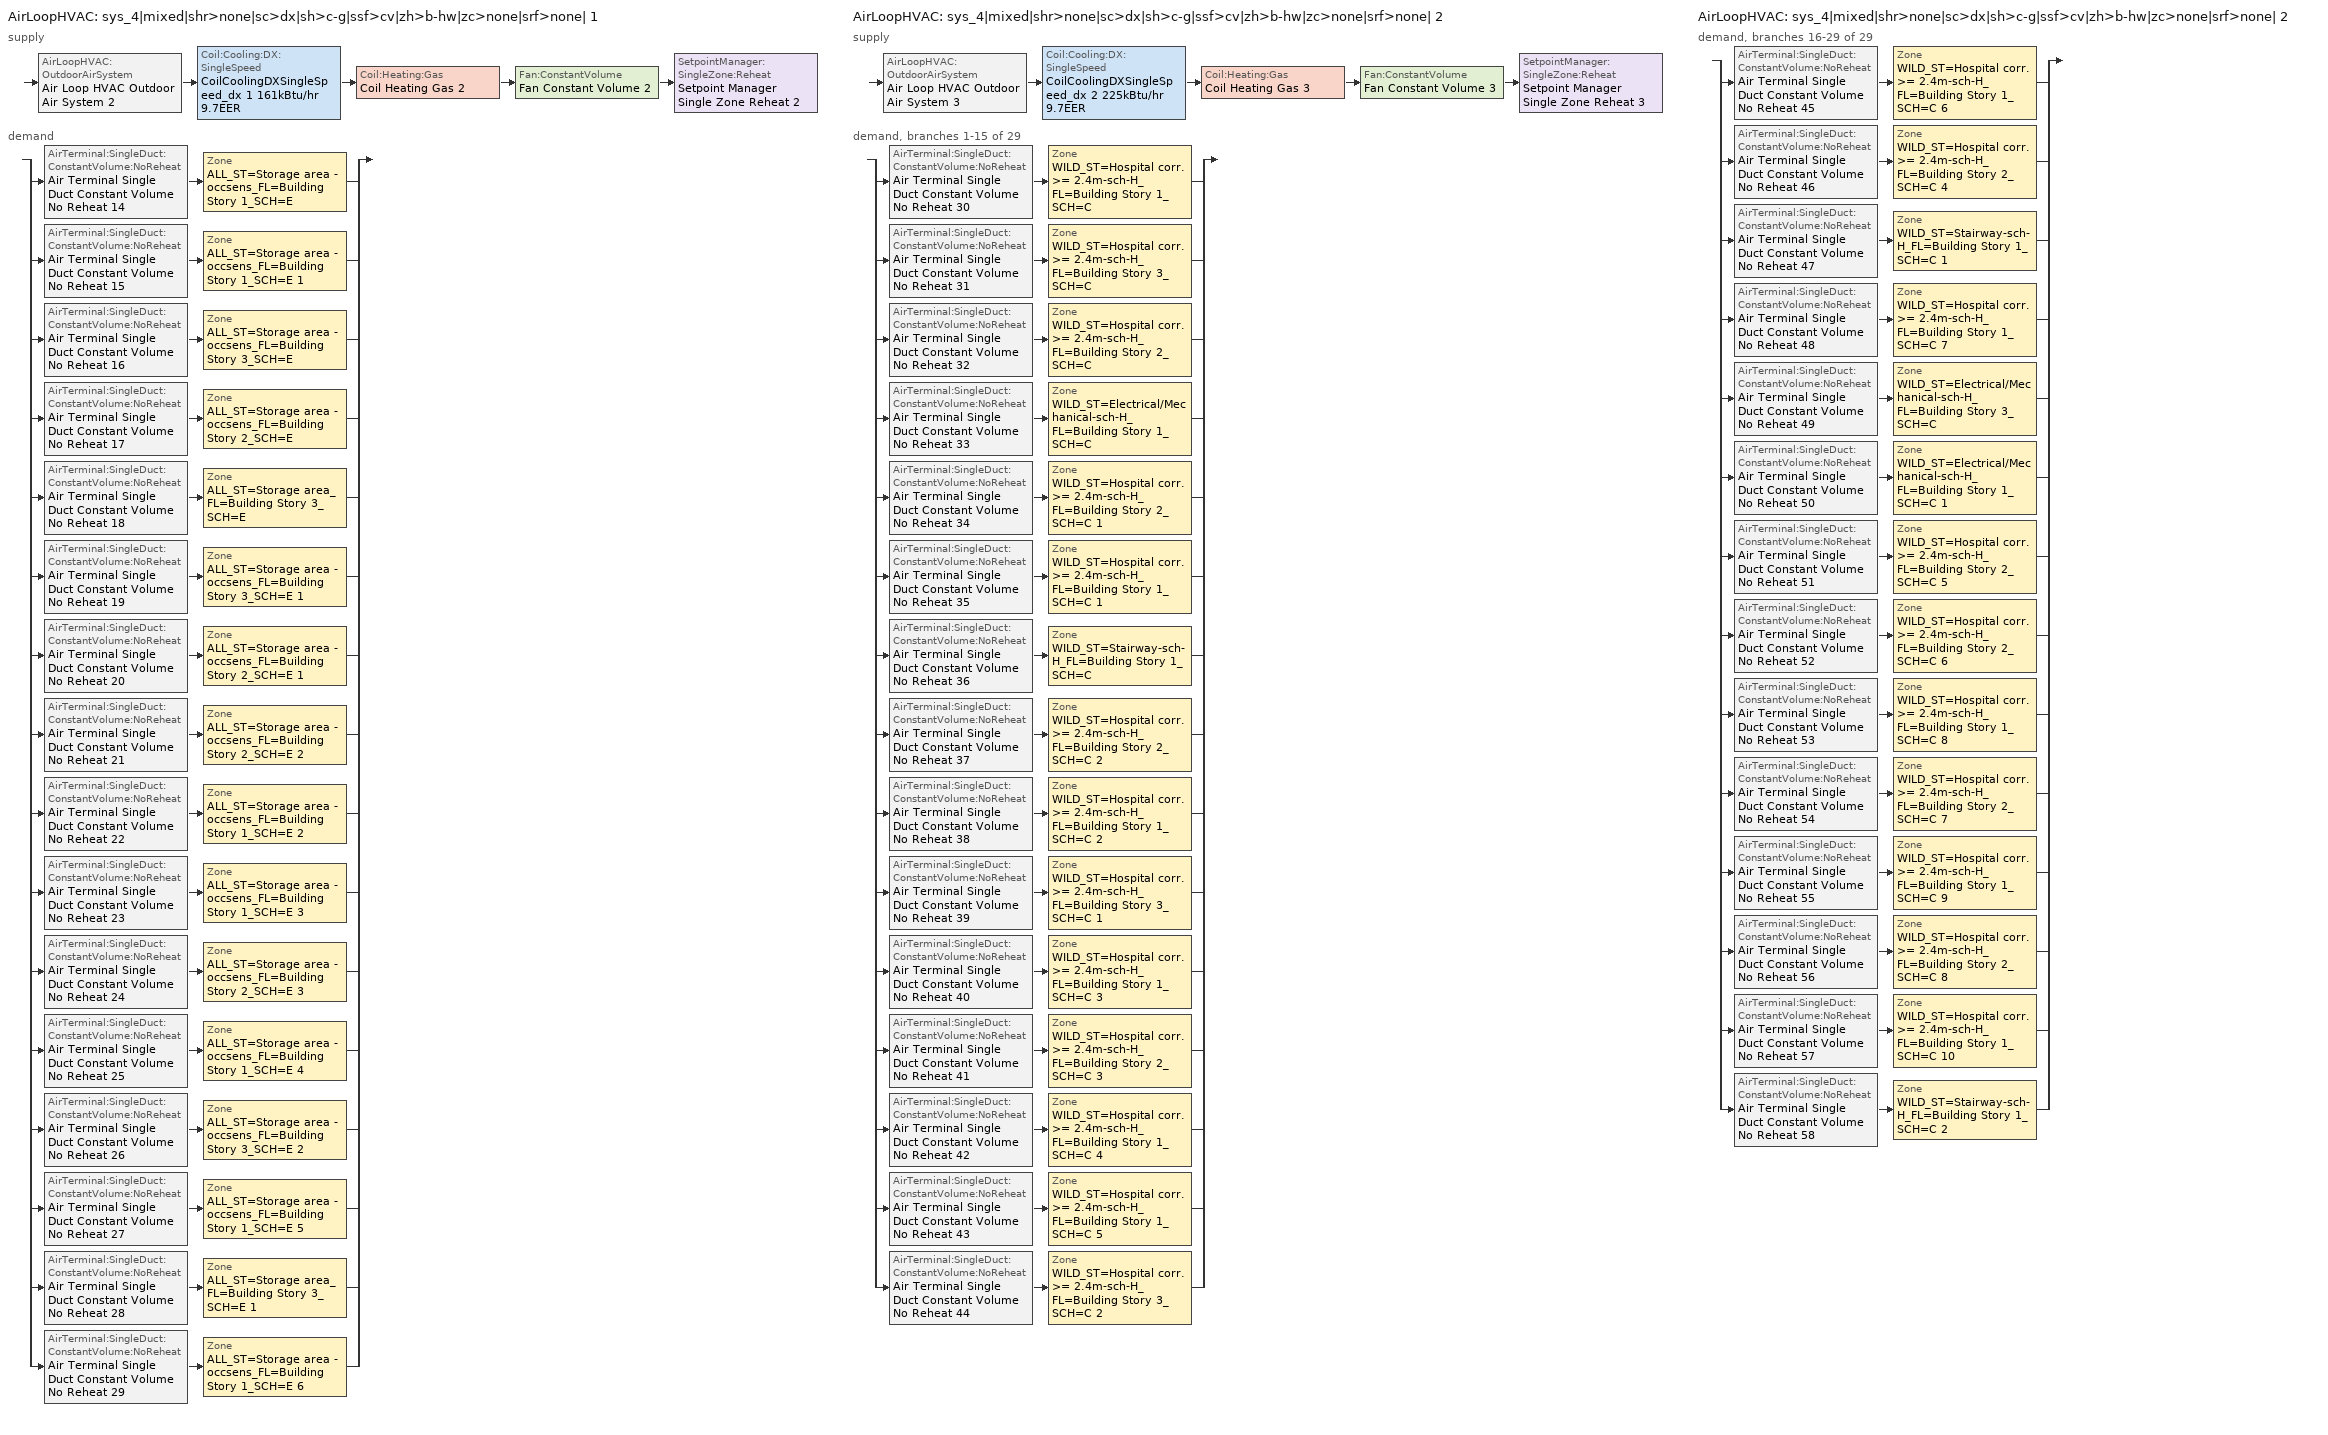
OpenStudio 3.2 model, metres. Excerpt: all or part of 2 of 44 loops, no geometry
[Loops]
AirLoopHVAC 'sys_4|mixed|shr>none|sc>dx|sh>c-g|ssf>cv|zh>b-hw|zc>none|srf>none| 1'
 supply: AirLoopHVAC:OutdoorAirSystem 'Air Loop HVAC Outdoor Air System 2' > Coil:Cooling:DX:SingleSpeed 'CoilCoolingDXSingleSpeed_dx 1 161kBtu/hr 9.7EER' > Coil:Heating:Gas 'Coil Heating Gas 2' > Fan:ConstantVolume 'Fan Constant Volume 2' > SetpointManager:SingleZone:Reheat 'Setpoint Manager Single Zone Reheat 2'
 demand: split
  | AirTerminal:SingleDuct:ConstantVolume:NoReheat 'Air Terminal Single Duct Constant Volume No Reheat 14' > Zone 'ALL_ST=Storage area - occsens_FL=Building Story 1_SCH=E'
  | AirTerminal:SingleDuct:ConstantVolume:NoReheat 'Air Terminal Single Duct Constant Volume No Reheat 15' > Zone 'ALL_ST=Storage area - occsens_FL=Building Story 1_SCH=E 1'
  | AirTerminal:SingleDuct:ConstantVolume:NoReheat 'Air Terminal Single Duct Constant Volume No Reheat 16' > Zone 'ALL_ST=Storage area - occsens_FL=Building Story 3_SCH=E'
  | AirTerminal:SingleDuct:ConstantVolume:NoReheat 'Air Terminal Single Duct Constant Volume No Reheat 17' > Zone 'ALL_ST=Storage area - occsens_FL=Building Story 2_SCH=E'
  | AirTerminal:SingleDuct:ConstantVolume:NoReheat 'Air Terminal Single Duct Constant Volume No Reheat 18' > Zone 'ALL_ST=Storage area_FL=Building Story 3_SCH=E'
  | AirTerminal:SingleDuct:ConstantVolume:NoReheat 'Air Terminal Single Duct Constant Volume No Reheat 19' > Zone 'ALL_ST=Storage area - occsens_FL=Building Story 3_SCH=E 1'
  | AirTerminal:SingleDuct:ConstantVolume:NoReheat 'Air Terminal Single Duct Constant Volume No Reheat 20' > Zone 'ALL_ST=Storage area - occsens_FL=Building Story 2_SCH=E 1'
  | AirTerminal:SingleDuct:ConstantVolume:NoReheat 'Air Terminal Single Duct Constant Volume No Reheat 21' > Zone 'ALL_ST=Storage area - occsens_FL=Building Story 2_SCH=E 2'
  | AirTerminal:SingleDuct:ConstantVolume:NoReheat 'Air Terminal Single Duct Constant Volume No Reheat 22' > Zone 'ALL_ST=Storage area - occsens_FL=Building Story 1_SCH=E 2'
  | AirTerminal:SingleDuct:ConstantVolume:NoReheat 'Air Terminal Single Duct Constant Volume No Reheat 23' > Zone 'ALL_ST=Storage area - occsens_FL=Building Story 1_SCH=E 3'
  | AirTerminal:SingleDuct:ConstantVolume:NoReheat 'Air Terminal Single Duct Constant Volume No Reheat 24' > Zone 'ALL_ST=Storage area - occsens_FL=Building Story 2_SCH=E 3'
  | AirTerminal:SingleDuct:ConstantVolume:NoReheat 'Air Terminal Single Duct Constant Volume No Reheat 25' > Zone 'ALL_ST=Storage area - occsens_FL=Building Story 1_SCH=E 4'
  | AirTerminal:SingleDuct:ConstantVolume:NoReheat 'Air Terminal Single Duct Constant Volume No Reheat 26' > Zone 'ALL_ST=Storage area - occsens_FL=Building Story 3_SCH=E 2'
  | AirTerminal:SingleDuct:ConstantVolume:NoReheat 'Air Terminal Single Duct Constant Volume No Reheat 27' > Zone 'ALL_ST=Storage area - occsens_FL=Building Story 1_SCH=E 5'
  | AirTerminal:SingleDuct:ConstantVolume:NoReheat 'Air Terminal Single Duct Constant Volume No Reheat 28' > Zone 'ALL_ST=Storage area_FL=Building Story 3_SCH=E 1'
  | AirTerminal:SingleDuct:ConstantVolume:NoReheat 'Air Terminal Single Duct Constant Volume No Reheat 29' > Zone 'ALL_ST=Storage area - occsens_FL=Building Story 1_SCH=E 6'
AirLoopHVAC 'sys_4|mixed|shr>none|sc>dx|sh>c-g|ssf>cv|zh>b-hw|zc>none|srf>none| 2'
 supply: AirLoopHVAC:OutdoorAirSystem 'Air Loop HVAC Outdoor Air System 3' > Coil:Cooling:DX:SingleSpeed 'CoilCoolingDXSingleSpeed_dx 2 225kBtu/hr 9.7EER' > Coil:Heating:Gas 'Coil Heating Gas 3' > Fan:ConstantVolume 'Fan Constant Volume 3' > SetpointManager:SingleZone:Reheat 'Setpoint Manager Single Zone Reheat 3'
 demand, branches 1-15 of 29: split
  | AirTerminal:SingleDuct:ConstantVolume:NoReheat 'Air Terminal Single Duct Constant Volume No Reheat 30' > Zone 'WILD_ST=Hospital corr. >= 2.4m-sch-H_FL=Building Story 1_SCH=C'
  | AirTerminal:SingleDuct:ConstantVolume:NoReheat 'Air Terminal Single Duct Constant Volume No Reheat 31' > Zone 'WILD_ST=Hospital corr. >= 2.4m-sch-H_FL=Building Story 3_SCH=C'
  | AirTerminal:SingleDuct:ConstantVolume:NoReheat 'Air Terminal Single Duct Constant Volume No Reheat 32' > Zone 'WILD_ST=Hospital corr. >= 2.4m-sch-H_FL=Building Story 2_SCH=C'
  | AirTerminal:SingleDuct:ConstantVolume:NoReheat 'Air Terminal Single Duct Constant Volume No Reheat 33' > Zone 'WILD_ST=Electrical/Mechanical-sch-H_FL=Building Story 1_SCH=C'
  | AirTerminal:SingleDuct:ConstantVolume:NoReheat 'Air Terminal Single Duct Constant Volume No Reheat 34' > Zone 'WILD_ST=Hospital corr. >= 2.4m-sch-H_FL=Building Story 2_SCH=C 1'
  | AirTerminal:SingleDuct:ConstantVolume:NoReheat 'Air Terminal Single Duct Constant Volume No Reheat 35' > Zone 'WILD_ST=Hospital corr. >= 2.4m-sch-H_FL=Building Story 1_SCH=C 1'
  | AirTerminal:SingleDuct:ConstantVolume:NoReheat 'Air Terminal Single Duct Constant Volume No Reheat 36' > Zone 'WILD_ST=Stairway-sch-H_FL=Building Story 1_SCH=C'
  | AirTerminal:SingleDuct:ConstantVolume:NoReheat 'Air Terminal Single Duct Constant Volume No Reheat 37' > Zone 'WILD_ST=Hospital corr. >= 2.4m-sch-H_FL=Building Story 2_SCH=C 2'
  | AirTerminal:SingleDuct:ConstantVolume:NoReheat 'Air Terminal Single Duct Constant Volume No Reheat 38' > Zone 'WILD_ST=Hospital corr. >= 2.4m-sch-H_FL=Building Story 1_SCH=C 2'
  | AirTerminal:SingleDuct:ConstantVolume:NoReheat 'Air Terminal Single Duct Constant Volume No Reheat 39' > Zone 'WILD_ST=Hospital corr. >= 2.4m-sch-H_FL=Building Story 3_SCH=C 1'
  | AirTerminal:SingleDuct:ConstantVolume:NoReheat 'Air Terminal Single Duct Constant Volume No Reheat 40' > Zone 'WILD_ST=Hospital corr. >= 2.4m-sch-H_FL=Building Story 1_SCH=C 3'
  | AirTerminal:SingleDuct:ConstantVolume:NoReheat 'Air Terminal Single Duct Constant Volume No Reheat 41' > Zone 'WILD_ST=Hospital corr. >= 2.4m-sch-H_FL=Building Story 2_SCH=C 3'
  | AirTerminal:SingleDuct:ConstantVolume:NoReheat 'Air Terminal Single Duct Constant Volume No Reheat 42' > Zone 'WILD_ST=Hospital corr. >= 2.4m-sch-H_FL=Building Story 1_SCH=C 4'
  | AirTerminal:SingleDuct:ConstantVolume:NoReheat 'Air Terminal Single Duct Constant Volume No Reheat 43' > Zone 'WILD_ST=Hospital corr. >= 2.4m-sch-H_FL=Building Story 1_SCH=C 5'
  | AirTerminal:SingleDuct:ConstantVolume:NoReheat 'Air Terminal Single Duct Constant Volume No Reheat 44' > Zone 'WILD_ST=Hospital corr. >= 2.4m-sch-H_FL=Building Story 3_SCH=C 2'
AirLoopHVAC 'sys_4|mixed|shr>none|sc>dx|sh>c-g|ssf>cv|zh>b-hw|zc>none|srf>none| 2'
 demand, branches 16-29 of 29: split
  | AirTerminal:SingleDuct:ConstantVolume:NoReheat 'Air Terminal Single Duct Constant Volume No Reheat 45' > Zone 'WILD_ST=Hospital corr. >= 2.4m-sch-H_FL=Building Story 1_SCH=C 6'
  | AirTerminal:SingleDuct:ConstantVolume:NoReheat 'Air Terminal Single Duct Constant Volume No Reheat 46' > Zone 'WILD_ST=Hospital corr. >= 2.4m-sch-H_FL=Building Story 2_SCH=C 4'
  | AirTerminal:SingleDuct:ConstantVolume:NoReheat 'Air Terminal Single Duct Constant Volume No Reheat 47' > Zone 'WILD_ST=Stairway-sch-H_FL=Building Story 1_SCH=C 1'
  | AirTerminal:SingleDuct:ConstantVolume:NoReheat 'Air Terminal Single Duct Constant Volume No Reheat 48' > Zone 'WILD_ST=Hospital corr. >= 2.4m-sch-H_FL=Building Story 1_SCH=C 7'
  | AirTerminal:SingleDuct:ConstantVolume:NoReheat 'Air Terminal Single Duct Constant Volume No Reheat 49' > Zone 'WILD_ST=Electrical/Mechanical-sch-H_FL=Building Story 3_SCH=C'
  | AirTerminal:SingleDuct:ConstantVolume:NoReheat 'Air Terminal Single Duct Constant Volume No Reheat 50' > Zone 'WILD_ST=Electrical/Mechanical-sch-H_FL=Building Story 1_SCH=C 1'
  | AirTerminal:SingleDuct:ConstantVolume:NoReheat 'Air Terminal Single Duct Constant Volume No Reheat 51' > Zone 'WILD_ST=Hospital corr. >= 2.4m-sch-H_FL=Building Story 2_SCH=C 5'
  | AirTerminal:SingleDuct:ConstantVolume:NoReheat 'Air Terminal Single Duct Constant Volume No Reheat 52' > Zone 'WILD_ST=Hospital corr. >= 2.4m-sch-H_FL=Building Story 2_SCH=C 6'
  | AirTerminal:SingleDuct:ConstantVolume:NoReheat 'Air Terminal Single Duct Constant Volume No Reheat 53' > Zone 'WILD_ST=Hospital corr. >= 2.4m-sch-H_FL=Building Story 1_SCH=C 8'
  | AirTerminal:SingleDuct:ConstantVolume:NoReheat 'Air Terminal Single Duct Constant Volume No Reheat 54' > Zone 'WILD_ST=Hospital corr. >= 2.4m-sch-H_FL=Building Story 2_SCH=C 7'
  | AirTerminal:SingleDuct:ConstantVolume:NoReheat 'Air Terminal Single Duct Constant Volume No Reheat 55' > Zone 'WILD_ST=Hospital corr. >= 2.4m-sch-H_FL=Building Story 1_SCH=C 9'
  | AirTerminal:SingleDuct:ConstantVolume:NoReheat 'Air Terminal Single Duct Constant Volume No Reheat 56' > Zone 'WILD_ST=Hospital corr. >= 2.4m-sch-H_FL=Building Story 2_SCH=C 8'
  | AirTerminal:SingleDuct:ConstantVolume:NoReheat 'Air Terminal Single Duct Constant Volume No Reheat 57' > Zone 'WILD_ST=Hospital corr. >= 2.4m-sch-H_FL=Building Story 1_SCH=C 10'
  | AirTerminal:SingleDuct:ConstantVolume:NoReheat 'Air Terminal Single Duct Constant Volume No Reheat 58' > Zone 'WILD_ST=Stairway-sch-H_FL=Building Story 1_SCH=C 2'
[Sizing:Zone] Zone Cooling Design Supply Air Temperature Input Method=TemperatureDifference; Zone Cooling Design Supply Air Temperature {C}=14; Zone Cooling Design Supply Air Temperature Difference {deltaC}=11; Zone Heating Design Supply Air Temperature Input Method=TemperatureDifference; Zone Heating Design Supply Air Temperature {C}=40; Zone Heating Design Supply Air Temperature Difference {deltaC}=21; Zone Cooling Design Supply Air Humidity Ratio {kg-H2O/kg-air}=0.0085; Zone Heating Design Supply Air Humidity Ratio {kg-H2O/kg-air}=0.008; Zone Heating Sizing Factor=1.3; Zone Cooling Sizing Factor=1.1; Cooling Design Air Flow Method=DesignDay; Heating Design Air Flow Method=DesignDay; Account for Dedicated Outdoor Air System=No; Dedicated Outdoor Air System Control Strategy=NeutralSupplyAir; Dedicated Outdoor Air Low Setpoint Temperature for Design {C}=autosize; Dedicated Outdoor Air High Setpoint Temperature for Design {C}=autosize
ALL_ST=Storage area - occsens_FL=Building Story 1_SCH=E; ALL_ST=Storage area - occsens_FL=Building Story 1_SCH=E 1; ALL_ST=Storage area - occsens_FL=Building Story 3_SCH=E; ALL_ST=Storage area - occsens_FL=Building Story 2_SCH=E; ALL_ST=Storage area_FL=Building Story 3_SCH=E; ALL_ST=Storage area - occsens_FL=Building Story 3_SCH=E 1; ALL_ST=Storage area - occsens_FL=Building Story 2_SCH=E 1; ALL_ST=Storage area - occsens_FL=Building Story 2_SCH=E 2; ALL_ST=Storage area - occsens_FL=Building Story 1_SCH=E 2; ALL_ST=Storage area - occsens_FL=Building Story 1_SCH=E 3; ALL_ST=Storage area - occsens_FL=Building Story 2_SCH=E 3; ALL_ST=Storage area - occsens_FL=Building Story 1_SCH=E 4; ALL_ST=Storage area - occsens_FL=Building Story 3_SCH=E 2; ALL_ST=Storage area - occsens_FL=Building Story 1_SCH=E 5; ALL_ST=Storage area_FL=Building Story 3_SCH=E 1; ALL_ST=Storage area - occsens_FL=Building Story 1_SCH=E 6; WILD_ST=Hospital corr. >= 2.4m-sch-H_FL=Building Story 1_SCH=C; WILD_ST=Hospital corr. >= 2.4m-sch-H_FL=Building Story 3_SCH=C; WILD_ST=Hospital corr. >= 2.4m-sch-H_FL=Building Story 2_SCH=C; WILD_ST=Electrical/Mechanical-sch-H_FL=Building Story 1_SCH=C; WILD_ST=Hospital corr. >= 2.4m-sch-H_FL=Building Story 2_SCH=C 1; WILD_ST=Hospital corr. >= 2.4m-sch-H_FL=Building Story 1_SCH=C 1; WILD_ST=Stairway-sch-H_FL=Building Story 1_SCH=C; WILD_ST=Hospital corr. >= 2.4m-sch-H_FL=Building Story 2_SCH=C 2; WILD_ST=Hospital corr. >= 2.4m-sch-H_FL=Building Story 1_SCH=C 2; WILD_ST=Hospital corr. >= 2.4m-sch-H_FL=Building Story 3_SCH=C 1; WILD_ST=Hospital corr. >= 2.4m-sch-H_FL=Building Story 1_SCH=C 3; WILD_ST=Hospital corr. >= 2.4m-sch-H_FL=Building Story 2_SCH=C 3; WILD_ST=Hospital corr. >= 2.4m-sch-H_FL=Building Story 1_SCH=C 4; WILD_ST=Hospital corr. >= 2.4m-sch-H_FL=Building Story 1_SCH=C 5; WILD_ST=Hospital corr. >= 2.4m-sch-H_FL=Building Story 3_SCH=C 2; WILD_ST=Hospital corr. >= 2.4m-sch-H_FL=Building Story 1_SCH=C 6; WILD_ST=Hospital corr. >= 2.4m-sch-H_FL=Building Story 2_SCH=C 4; WILD_ST=Stairway-sch-H_FL=Building Story 1_SCH=C 1; WILD_ST=Hospital corr. >= 2.4m-sch-H_FL=Building Story 1_SCH=C 7; WILD_ST=Electrical/Mechanical-sch-H_FL=Building Story 3_SCH=C; WILD_ST=Electrical/Mechanical-sch-H_FL=Building Story 1_SCH=C 1; WILD_ST=Hospital corr. >= 2.4m-sch-H_FL=Building Story 2_SCH=C 5; WILD_ST=Hospital corr. >= 2.4m-sch-H_FL=Building Story 2_SCH=C 6; WILD_ST=Hospital corr. >= 2.4m-sch-H_FL=Building Story 1_SCH=C 8; WILD_ST=Hospital corr. >= 2.4m-sch-H_FL=Building Story 2_SCH=C 7; WILD_ST=Hospital corr. >= 2.4m-sch-H_FL=Building Story 1_SCH=C 9; WILD_ST=Hospital corr. >= 2.4m-sch-H_FL=Building Story 2_SCH=C 8; WILD_ST=Hospital corr. >= 2.4m-sch-H_FL=Building Story 1_SCH=C 10; WILD_ST=Stairway-sch-H_FL=Building Story 1_SCH=C 2
[Zone equipment]
ALL_ST=Storage area - occsens_FL=Building Story 1_SCH=E: Zone HVAC Baseboard Convective Water 14, Air Terminal Single Duct Constant Volume No Reheat 14
ALL_ST=Storage area - occsens_FL=Building Story 1_SCH=E 1: Zone HVAC Baseboard Convective Water 15, Air Terminal Single Duct Constant Volume No Reheat 15
ALL_ST=Storage area - occsens_FL=Building Story 3_SCH=E: Zone HVAC Baseboard Convective Water 16, Air Terminal Single Duct Constant Volume No Reheat 16
ALL_ST=Storage area - occsens_FL=Building Story 2_SCH=E: Zone HVAC Baseboard Convective Water 17, Air Terminal Single Duct Constant Volume No Reheat 17
ALL_ST=Storage area_FL=Building Story 3_SCH=E: Zone HVAC Baseboard Convective Water 18, Air Terminal Single Duct Constant Volume No Reheat 18
ALL_ST=Storage area - occsens_FL=Building Story 3_SCH=E 1: Zone HVAC Baseboard Convective Water 19, Air Terminal Single Duct Constant Volume No Reheat 19
ALL_ST=Storage area - occsens_FL=Building Story 2_SCH=E 1: Zone HVAC Baseboard Convective Water 20, Air Terminal Single Duct Constant Volume No Reheat 20
ALL_ST=Storage area - occsens_FL=Building Story 2_SCH=E 2: Zone HVAC Baseboard Convective Water 21, Air Terminal Single Duct Constant Volume No Reheat 21
ALL_ST=Storage area - occsens_FL=Building Story 1_SCH=E 2: Zone HVAC Baseboard Convective Water 22, Air Terminal Single Duct Constant Volume No Reheat 22
ALL_ST=Storage area - occsens_FL=Building Story 1_SCH=E 3: Zone HVAC Baseboard Convective Water 23, Air Terminal Single Duct Constant Volume No Reheat 23
ALL_ST=Storage area - occsens_FL=Building Story 2_SCH=E 3: Zone HVAC Baseboard Convective Water 24, Air Terminal Single Duct Constant Volume No Reheat 24
ALL_ST=Storage area - occsens_FL=Building Story 1_SCH=E 4: Zone HVAC Baseboard Convective Water 25, Air Terminal Single Duct Constant Volume No Reheat 25
ALL_ST=Storage area - occsens_FL=Building Story 3_SCH=E 2: Zone HVAC Baseboard Convective Water 26, Air Terminal Single Duct Constant Volume No Reheat 26
ALL_ST=Storage area - occsens_FL=Building Story 1_SCH=E 5: Zone HVAC Baseboard Convective Water 27, Air Terminal Single Duct Constant Volume No Reheat 27
ALL_ST=Storage area_FL=Building Story 3_SCH=E 1: Zone HVAC Baseboard Convective Water 28, Air Terminal Single Duct Constant Volume No Reheat 28
ALL_ST=Storage area - occsens_FL=Building Story 1_SCH=E 6: Zone HVAC Baseboard Convective Water 29, Air Terminal Single Duct Constant Volume No Reheat 29
WILD_ST=Hospital corr. >= 2.4m-sch-H_FL=Building Story 1_SCH=C: Zone HVAC Baseboard Convective Water 30, Air Terminal Single Duct Constant Volume No Reheat 30
WILD_ST=Hospital corr. >= 2.4m-sch-H_FL=Building Story 3_SCH=C: Zone HVAC Baseboard Convective Water 31, Air Terminal Single Duct Constant Volume No Reheat 31
WILD_ST=Hospital corr. >= 2.4m-sch-H_FL=Building Story 2_SCH=C: Zone HVAC Baseboard Convective Water 32, Air Terminal Single Duct Constant Volume No Reheat 32
WILD_ST=Electrical/Mechanical-sch-H_FL=Building Story 1_SCH=C: Zone HVAC Baseboard Convective Water 33, Air Terminal Single Duct Constant Volume No Reheat 33
WILD_ST=Hospital corr. >= 2.4m-sch-H_FL=Building Story 2_SCH=C 1: Zone HVAC Baseboard Convective Water 34, Air Terminal Single Duct Constant Volume No Reheat 34
WILD_ST=Hospital corr. >= 2.4m-sch-H_FL=Building Story 1_SCH=C 1: Zone HVAC Baseboard Convective Water 35, Air Terminal Single Duct Constant Volume No Reheat 35
WILD_ST=Stairway-sch-H_FL=Building Story 1_SCH=C: Zone HVAC Baseboard Convective Water 36, Air Terminal Single Duct Constant Volume No Reheat 36
WILD_ST=Hospital corr. >= 2.4m-sch-H_FL=Building Story 2_SCH=C 2: Zone HVAC Baseboard Convective Water 37, Air Terminal Single Duct Constant Volume No Reheat 37
WILD_ST=Hospital corr. >= 2.4m-sch-H_FL=Building Story 1_SCH=C 2: Zone HVAC Baseboard Convective Water 38, Air Terminal Single Duct Constant Volume No Reheat 38
WILD_ST=Hospital corr. >= 2.4m-sch-H_FL=Building Story 3_SCH=C 1: Zone HVAC Baseboard Convective Water 39, Air Terminal Single Duct Constant Volume No Reheat 39
WILD_ST=Hospital corr. >= 2.4m-sch-H_FL=Building Story 1_SCH=C 3: Zone HVAC Baseboard Convective Water 40, Air Terminal Single Duct Constant Volume No Reheat 40
WILD_ST=Hospital corr. >= 2.4m-sch-H_FL=Building Story 2_SCH=C 3: Zone HVAC Baseboard Convective Water 41, Air Terminal Single Duct Constant Volume No Reheat 41
WILD_ST=Hospital corr. >= 2.4m-sch-H_FL=Building Story 1_SCH=C 4: Zone HVAC Baseboard Convective Water 42, Air Terminal Single Duct Constant Volume No Reheat 42
WILD_ST=Hospital corr. >= 2.4m-sch-H_FL=Building Story 1_SCH=C 5: Zone HVAC Baseboard Convective Water 43, Air Terminal Single Duct Constant Volume No Reheat 43
WILD_ST=Hospital corr. >= 2.4m-sch-H_FL=Building Story 3_SCH=C 2: Zone HVAC Baseboard Convective Water 44, Air Terminal Single Duct Constant Volume No Reheat 44
WILD_ST=Hospital corr. >= 2.4m-sch-H_FL=Building Story 1_SCH=C 6: Zone HVAC Baseboard Convective Water 45, Air Terminal Single Duct Constant Volume No Reheat 45
WILD_ST=Hospital corr. >= 2.4m-sch-H_FL=Building Story 2_SCH=C 4: Zone HVAC Baseboard Convective Water 46, Air Terminal Single Duct Constant Volume No Reheat 46
WILD_ST=Stairway-sch-H_FL=Building Story 1_SCH=C 1: Zone HVAC Baseboard Convective Water 47, Air Terminal Single Duct Constant Volume No Reheat 47
WILD_ST=Hospital corr. >= 2.4m-sch-H_FL=Building Story 1_SCH=C 7: Zone HVAC Baseboard Convective Water 48, Air Terminal Single Duct Constant Volume No Reheat 48
WILD_ST=Electrical/Mechanical-sch-H_FL=Building Story 3_SCH=C: Zone HVAC Baseboard Convective Water 49, Air Terminal Single Duct Constant Volume No Reheat 49
WILD_ST=Electrical/Mechanical-sch-H_FL=Building Story 1_SCH=C 1: Zone HVAC Baseboard Convective Water 50, Air Terminal Single Duct Constant Volume No Reheat 50
WILD_ST=Hospital corr. >= 2.4m-sch-H_FL=Building Story 2_SCH=C 5: Zone HVAC Baseboard Convective Water 51, Air Terminal Single Duct Constant Volume No Reheat 51
WILD_ST=Hospital corr. >= 2.4m-sch-H_FL=Building Story 2_SCH=C 6: Zone HVAC Baseboard Convective Water 52, Air Terminal Single Duct Constant Volume No Reheat 52
WILD_ST=Hospital corr. >= 2.4m-sch-H_FL=Building Story 1_SCH=C 8: Zone HVAC Baseboard Convective Water 53, Air Terminal Single Duct Constant Volume No Reheat 53
WILD_ST=Hospital corr. >= 2.4m-sch-H_FL=Building Story 2_SCH=C 7: Zone HVAC Baseboard Convective Water 54, Air Terminal Single Duct Constant Volume No Reheat 54
WILD_ST=Hospital corr. >= 2.4m-sch-H_FL=Building Story 1_SCH=C 9: Zone HVAC Baseboard Convective Water 55, Air Terminal Single Duct Constant Volume No Reheat 55
WILD_ST=Hospital corr. >= 2.4m-sch-H_FL=Building Story 2_SCH=C 8: Zone HVAC Baseboard Convective Water 56, Air Terminal Single Duct Constant Volume No Reheat 56
WILD_ST=Hospital corr. >= 2.4m-sch-H_FL=Building Story 1_SCH=C 10: Zone HVAC Baseboard Convective Water 57, Air Terminal Single Duct Constant Volume No Reheat 57
WILD_ST=Stairway-sch-H_FL=Building Story 1_SCH=C 2: Zone HVAC Baseboard Convective Water 58, Air Terminal Single Duct Constant Volume No Reheat 58
[AirLoopHVAC] Design Supply Air Flow Rate {m3/s}=autosize; Design Return Air Flow Fraction of Supply Air Flow=1
Name | Availability Schedule
sys_4|mixed|shr>none|sc>dx|sh>c-g|ssf>cv|zh>b-hw|zc>none|srf>none| 1 | sys_4|mixed|shr>none|sc>dx|sh>c-g|ssf>cv|zh>b-hw|zc>none|srf>none| 1 Occ Sch
sys_4|mixed|shr>none|sc>dx|sh>c-g|ssf>cv|zh>b-hw|zc>none|srf>none| 2 | sys_4|mixed|shr>none|sc>dx|sh>c-g|ssf>cv|zh>b-hw|zc>none|srf>none| 2 Occ Sch
[Sizing:System] Type of Load to Size On=Sensible; Design Outdoor Air Flow Rate {m3/s}=Autosize; Central Heating Maximum System Air Flow Ratio=1; Preheat Design Temperature {C}=7; Preheat Design Humidity Ratio {kg-H2O/kg-Air}=0.008; Precool Design Temperature {C}=13; Precool Design Humidity Ratio {kg-H2O/kg-Air}=0.008; Central Cooling Design Supply Air Temperature {C}=13; Central Heating Design Supply Air Temperature {C}=43; Sizing Option=NonCoincident; 100% Outdoor Air in Cooling=No; 100% Outdoor Air in Heating=No; Central Cooling Design Supply Air Humidity Ratio {kg-H2O/kg-Air}=0.0085; Central Heating Design Supply Air Humidity Ratio {kg-H2O/kg-Air}=0.008; Cooling Design Air Flow Method=DesignDay; Cooling Design Air Flow Rate {m3/s}=0; Heating Design Air Flow Method=DesignDay; Heating Design Air Flow Rate {m3/s}=0; System Outdoor Air Method=ZoneSum; Zone Maximum Outdoor Air Fraction=1; Cooling Supply Air Flow Rate Per Floor Area {m3/s-m2}=0.00996765; Cooling Fraction of Autosized Cooling Supply Air Flow Rate=1; Cooling Supply Air Flow Rate Per Unit Cooling Capacity {m3/s-W}=3.94755e-05; Heating Supply Air Flow Rate Per Floor Area {m3/s-m2}=0.00996765; Heating Fraction of Autosized Heating Supply Air Flow Rate=1; Heating Fraction of Autosized Cooling Supply Air Flow Rate=1; Heating Supply Air Flow Rate Per Unit Heating Capacity {m3/s-W}=3.15882e-05; Cooling Design Capacity Method=CoolingDesignCapacity; Cooling Design Capacity {W}=autosize; Cooling Design Capacity Per Floor Area {W/m2}=234.7; Fraction of Autosized Cooling Design Capacity=1; Heating Design Capacity Method=HeatingDesignCapacity; Heating Design Capacity {W}=autosize; Heating Design Capacity Per Floor Area {W/m2}=157; Fraction of Autosized Heating Design Capacity=1; Central Cooling Capacity Control Method=OnOff
sys_4|mixed|shr>none|sc>dx|sh>c-g|ssf>cv|zh>b-hw|zc>none|srf>none| 1; sys_4|mixed|shr>none|sc>dx|sh>c-g|ssf>cv|zh>b-hw|zc>none|srf>none| 2
[Fan:ConstantVolume] Availability Schedule=Always On Discrete; Fan Total Efficiency=0.39975; Pressure Rise {Pa}=640; Maximum Flow Rate {m3/s}=AutoSize; Motor Efficiency=0.615
Fan Constant Volume 2; Fan Constant Volume 3
[Coil:Cooling:DX:SingleSpeed] Availability Schedule=Always On Discrete; Rated Total Cooling Capacity {W}=autosize; Rated Sensible Heat Ratio=autosize; Rated COP {W/W}=3.36599; Rated Air Flow Rate {m3/s}=autosize; Rated Evaporator Fan Power Per Volume Flow Rate {W/(m3/s)}=773.3; Total Cooling Capacity Function of Temperature Curve=DXCOOL-NECB2011-REF-CAPFT; Total Cooling Capacity Function of Flow Fraction Curve=DXCOOL-NECB2011-REF-CAPFFLOW; Energy Input Ratio Function of Temperature Curve=DXCOOL-NECB2011-REF-COOLEIRFT; Energy Input Ratio Function of Flow Fraction Curve=DXCOOL-NECB2011-REF-COOLEIRFFLOW; Part Load Fraction Correlation Curve=DXCOOL-NECB2011-REF-COOLPLFFPLR; Minimum Outdoor Dry-Bulb Temperature for Compressor Operation {C}=-25; Condenser Type=AirCooled; Evaporative Condenser Effectiveness=0; Evaporative Condenser Air Flow Rate {m3/s}=Autosize; Evaporative Condenser Pump Rated Power Consumption {W}=Autosize; Crankcase Heater Capacity {W}=0; Maximum Outdoor Dry-Bulb Temperature for Crankcase Heater Operation {C}=0; Basin Heater Capacity {W/K}=0; Basin Heater Setpoint Temperature {C}=10
CoilCoolingDXSingleSpeed_dx 1 161kBtu/hr 9.7EER; CoilCoolingDXSingleSpeed_dx 2 225kBtu/hr 9.7EER
[Coil:Heating:Gas] Availability Schedule=Always On Discrete; Gas Burner Efficiency=0.924; Nominal Capacity {W}=AutoSize; Parasitic Electric Load {W}=0; Part Load Fraction Correlation Curve=FURNACE-EFFPLR-NECB2011; Parasitic Gas Load {W}=0
Coil Heating Gas 2; Coil Heating Gas 3
[Controller:OutdoorAir] Minimum Outdoor Air Flow Rate {m3/s}=autosize; Maximum Outdoor Air Flow Rate {m3/s}=Autosize; Economizer Control Type=DifferentialEnthalpy; Economizer Control Action Type=ModulateFlow; Lockout Type=NoLockout; Minimum Limit Type=FixedMinimum; High Humidity Control=No; Heat Recovery Bypass Control Type=BypassWhenWithinEconomizerLimits
Name | Minimum Outdoor Air Schedule | Controller Mechanical Ventilation
Controller Outdoor Air 2 | sys_4|mixed|shr>none|sc>dx|sh>c-g|ssf>cv|zh>b-hw|zc>none|srf>none| 1 Occ Sch | Controller Mechanical Ventilation 2
Controller Outdoor Air 3 | sys_4|mixed|shr>none|sc>dx|sh>c-g|ssf>cv|zh>b-hw|zc>none|srf>none| 2 Occ Sch | Controller Mechanical Ventilation 3
[Controller:MechanicalVentilation] Availability Schedule=Always On Discrete; System Outdoor Air Method=ZoneSum
Controller Mechanical Ventilation 2; Controller Mechanical Ventilation 3
[AirLoopHVAC:OutdoorAirSystem]
Name | Controller
Air Loop HVAC Outdoor Air System 2 | Controller Outdoor Air 2
Air Loop HVAC Outdoor Air System 3 | Controller Outdoor Air 3
[SetpointManager:SingleZone:Reheat] Minimum Supply Air Temperature {C}=13; Maximum Supply Air Temperature {C}=43
Name | Control Zone
Setpoint Manager Single Zone Reheat 2 | ALL_ST=Storage area - occsens_FL=Building Story 1_SCH=E
Setpoint Manager Single Zone Reheat 3 | WILD_ST=Hospital corr. >= 2.4m-sch-H_FL=Building Story 1_SCH=C
[AirTerminal:SingleDuct:ConstantVolume:NoReheat] Availability Schedule=Always On Discrete; Maximum Air Flow Rate {m3/s}=AutoSize
Air Terminal Single Duct Constant Volume No Reheat 14; Air Terminal Single Duct Constant Volume No Reheat 15; Air Terminal Single Duct Constant Volume No Reheat 16; Air Terminal Single Duct Constant Volume No Reheat 17; Air Terminal Single Duct Constant Volume No Reheat 18; Air Terminal Single Duct Constant Volume No Reheat 19; Air Terminal Single Duct Constant Volume No Reheat 20; Air Terminal Single Duct Constant Volume No Reheat 21; Air Terminal Single Duct Constant Volume No Reheat 22; Air Terminal Single Duct Constant Volume No Reheat 23; Air Terminal Single Duct Constant Volume No Reheat 24; Air Terminal Single Duct Constant Volume No Reheat 25; Air Terminal Single Duct Constant Volume No Reheat 26; Air Terminal Single Duct Constant Volume No Reheat 27; Air Terminal Single Duct Constant Volume No Reheat 28; Air Terminal Single Duct Constant Volume No Reheat 29; Air Terminal Single Duct Constant Volume No Reheat 30; Air Terminal Single Duct Constant Volume No Reheat 31; Air Terminal Single Duct Constant Volume No Reheat 32; Air Terminal Single Duct Constant Volume No Reheat 33; Air Terminal Single Duct Constant Volume No Reheat 34; Air Terminal Single Duct Constant Volume No Reheat 35; Air Terminal Single Duct Constant Volume No Reheat 36; Air Terminal Single Duct Constant Volume No Reheat 37; Air Terminal Single Duct Constant Volume No Reheat 38; Air Terminal Single Duct Constant Volume No Reheat 39; Air Terminal Single Duct Constant Volume No Reheat 40; Air Terminal Single Duct Constant Volume No Reheat 41; Air Terminal Single Duct Constant Volume No Reheat 42; Air Terminal Single Duct Constant Volume No Reheat 43; Air Terminal Single Duct Constant Volume No Reheat 44; Air Terminal Single Duct Constant Volume No Reheat 45; Air Terminal Single Duct Constant Volume No Reheat 46; Air Terminal Single Duct Constant Volume No Reheat 47; Air Terminal Single Duct Constant Volume No Reheat 48; Air Terminal Single Duct Constant Volume No Reheat 49; Air Terminal Single Duct Constant Volume No Reheat 50; Air Terminal Single Duct Constant Volume No Reheat 51; Air Terminal Single Duct Constant Volume No Reheat 52; Air Terminal Single Duct Constant Volume No Reheat 53; Air Terminal Single Duct Constant Volume No Reheat 54; Air Terminal Single Duct Constant Volume No Reheat 55; Air Terminal Single Duct Constant Volume No Reheat 56; Air Terminal Single Duct Constant Volume No Reheat 57; Air Terminal Single Duct Constant Volume No Reheat 58
[Schedule:Ruleset]
Name | Default Day Schedule | Summer Design Day Schedule | Winter Design Day Schedule
sys_4|mixed|shr>none|sc>dx|sh>c-g|ssf>cv|zh>b-hw|zc>none|srf>none| 1 Occ Sch | sys_4|mixed|shr>none|sc>dx|sh>c-g|ssf>cv|zh>b-hw|zc>none|srf>none| 1 Occ Sch Default | sys_4|mixed|shr>none|sc>dx|sh>c-g|ssf>cv|zh>b-hw|zc>none|srf>none| 1 Occ Sch Summer Design Day | sys_4|mixed|shr>none|sc>dx|sh>c-g|ssf>cv|zh>b-hw|zc>none|srf>none| 1 Occ Sch Winter Design Day
sys_4|mixed|shr>none|sc>dx|sh>c-g|ssf>cv|zh>b-hw|zc>none|srf>none| 2 Occ Sch | sys_4|mixed|shr>none|sc>dx|sh>c-g|ssf>cv|zh>b-hw|zc>none|srf>none| 2 Occ Sch Default | sys_4|mixed|shr>none|sc>dx|sh>c-g|ssf>cv|zh>b-hw|zc>none|srf>none| 2 Occ Sch Summer Design Day | sys_4|mixed|shr>none|sc>dx|sh>c-g|ssf>cv|zh>b-hw|zc>none|srf>none| 2 Occ Sch Winter Design Day
[Schedule:Day]
sys_4|mixed|shr>none|sc>dx|sh>c-g|ssf>cv|zh>b-hw|zc>none|srf>none| 1 Occ Sch Default: 8, 0, 0, 19, 0, 1, 24, 0, 0
sys_4|mixed|shr>none|sc>dx|sh>c-g|ssf>cv|zh>b-hw|zc>none|srf>none| 1 Occ Sch Winter Design Day; sys_4|mixed|shr>none|sc>dx|sh>c-g|ssf>cv|zh>b-hw|zc>none|srf>none| 1 Occ Sch Summer Design Day; sys_4|mixed|shr>none|sc>dx|sh>c-g|ssf>cv|zh>b-hw|zc>none|srf>none| 2 Occ Sch Winter Design Day; sys_4|mixed|shr>none|sc>dx|sh>c-g|ssf>cv|zh>b-hw|zc>none|srf>none| 2 Occ Sch Summer Design Day: 24, 0, 1
sys_4|mixed|shr>none|sc>dx|sh>c-g|ssf>cv|zh>b-hw|zc>none|srf>none| 1 Occ Sch Saturday: 9, 0, 0, 13, 0, 1, 24, 0, 0
sys_4|mixed|shr>none|sc>dx|sh>c-g|ssf>cv|zh>b-hw|zc>none|srf>none| 1 Occ Sch Sunday: 24, 0, 0
sys_4|mixed|shr>none|sc>dx|sh>c-g|ssf>cv|zh>b-hw|zc>none|srf>none| 2 Occ Sch Default: 9, 0, 0, 21, 0, 1, 24, 0, 0
sys_4|mixed|shr>none|sc>dx|sh>c-g|ssf>cv|zh>b-hw|zc>none|srf>none| 2 Occ Sch Sunday: 11, 0, 0, 19, 0, 1, 24, 0, 0
[Schedule:Rule] Date Specification Type=DateRange; Start Month=1; Start Day=1; End Month=12; End Day=31
Name | Schedule Ruleset | Rule Order | Day Schedule | Apply Saturday | Apply Sunday
sys_4|mixed|shr>none|sc>dx|sh>c-g|ssf>cv|zh>b-hw|zc>none|srf>none| 1 Occ Sch Saturday Rule | sys_4|mixed|shr>none|sc>dx|sh>c-g|ssf>cv|zh>b-hw|zc>none|srf>none| 1 Occ Sch | 1 | sys_4|mixed|shr>none|sc>dx|sh>c-g|ssf>cv|zh>b-hw|zc>none|srf>none| 1 Occ Sch Saturday | Yes
sys_4|mixed|shr>none|sc>dx|sh>c-g|ssf>cv|zh>b-hw|zc>none|srf>none| 1 Occ Sch Sunday Rule | sys_4|mixed|shr>none|sc>dx|sh>c-g|ssf>cv|zh>b-hw|zc>none|srf>none| 1 Occ Sch | 0 | sys_4|mixed|shr>none|sc>dx|sh>c-g|ssf>cv|zh>b-hw|zc>none|srf>none| 1 Occ Sch Sunday |  | Yes
sys_4|mixed|shr>none|sc>dx|sh>c-g|ssf>cv|zh>b-hw|zc>none|srf>none| 2 Occ Sch Sunday Rule | sys_4|mixed|shr>none|sc>dx|sh>c-g|ssf>cv|zh>b-hw|zc>none|srf>none| 2 Occ Sch | 0 | sys_4|mixed|shr>none|sc>dx|sh>c-g|ssf>cv|zh>b-hw|zc>none|srf>none| 2 Occ Sch Sunday |  | Yes
[Schedule:Constant]
Always On Discrete: Value=1
[Curve:Biquadratic] Minimum Value of x=13; Maximum Value of x=24; Minimum Value of y=24; Maximum Value of y=46
Name | Coefficient1 Constant | Coefficient2 x | Coefficient3 x**2 | Coefficient4 y | Coefficient5 y**2 | Coefficient6 x*y
DXCOOL-NECB2011-REF-CAPFT | 0.867905 | 0.0142459 | 0.00055436 | -0.0075575 | 3.3e-05 | -0.0001918
DXCOOL-NECB2011-REF-COOLEIRFT | 0.114171 | 0.0281822 | -0.0004199 | 0.0214108 | 0.000161028 | -0.000679104
[Curve:Quadratic] Minimum Value of x=0.5; Maximum Value of x=1.5
Name | Coefficient1 Constant | Coefficient2 x | Coefficient3 x**2
DXCOOL-NECB2011-REF-CAPFFLOW | 0.8 | 0.2 | 0
DXCOOL-NECB2011-REF-COOLEIRFFLOW | 1.1552 | -0.1808 | 0.0256
[Curve:Cubic] Maximum Value of x=1
Name | Coefficient1 Constant | Coefficient2 x | Coefficient3 x**2 | Coefficient4 x**3 | Minimum Value of x
DXCOOL-NECB2011-REF-COOLPLFFPLR | 0.0277 | 4.9151 | -8.184 | 4.2702 | 0.7
FURNACE-EFFPLR-NECB2011 | 0.722 | 0.8211 | -1.0396 | 0.5 | 0
